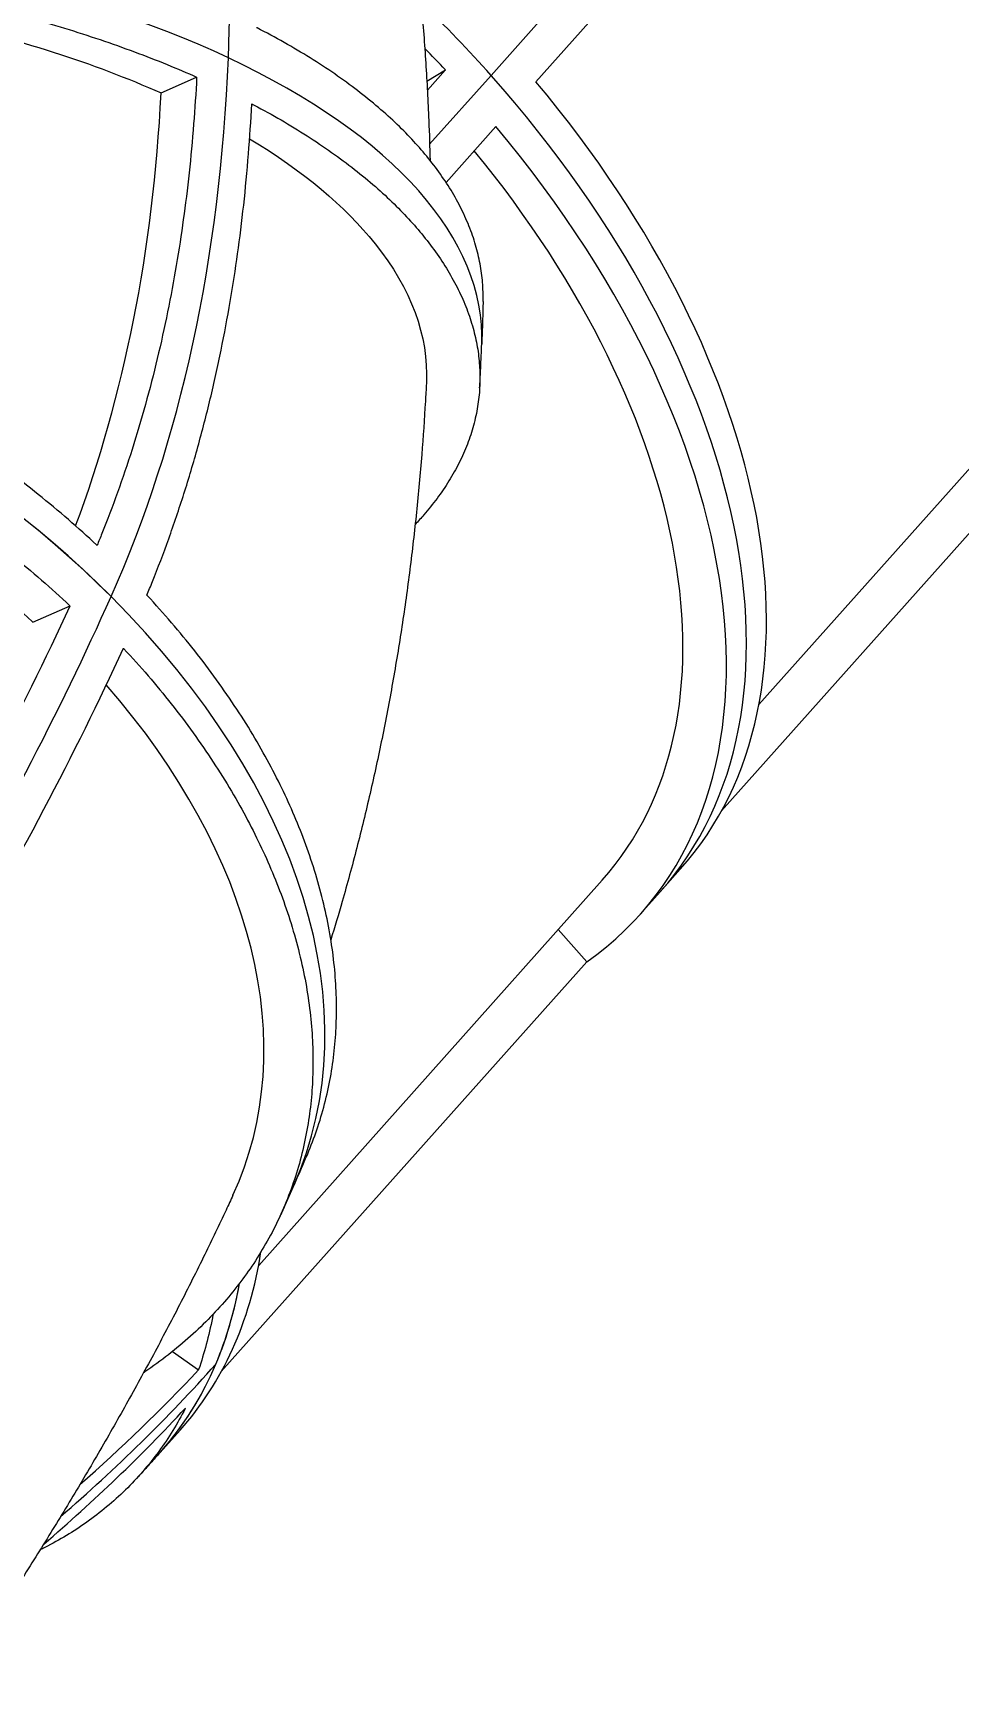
# Model space of a CAD drawing. Header units: millimetres. Extents: x -7616 to 421613, y 91067 to 341353.
# Drawn here: x 186446 to 186932, y 177313 to 178176 of the extents above; entities that cross this region are included whole.
import ezdxf

# ---------------------------------------------------------------- set-up
doc = ezdxf.new("R2010")
doc.units = ezdxf.units.MM
doc.header["$LTSCALE"] = 500
doc.header["$MEASUREMENT"] = 0
doc.linetypes.add('H0', pattern=[0.3, 0.2, -0.1])
doc.layers.add('e-plan', color=9, linetype='CONTINUOUS')

# ---------------------------------------------------------------- blocks, each defined once
blk = doc.blocks.new('A$C633402C3')
at = {"layer": 'e-plan'}
for p, q in [((113657.22, 87015.62), (113394.66, 86721.16)), ((113657.22, 87015.62), (113394.66, 86721.16)), ((113418.19, 86717.83), (113659.75, 86988.74)), ((113221.48, 86711.91), (113240.12, 86720.24)), ((113360.95, 86718.09), (113370.76, 86724.02)), ((113370.76, 86724.02), (113361.21, 86713.31)), ((113394.66, 86721.16), (113362.41, 86684.99)), ((113394.66, 86721.16), (113362.41, 86684.99)), ((113371.03, 86664.94), (113397.19, 86694.28)), ((113715.55, 86593.08), (113535.23, 86390.85)), ((113707.53, 86550.28), (113515.63, 86335.07)), ((113154.15, 86434.08), (113173.73, 86442.61)), ((113452.99, 86298.62), (113272.67, 86096.39)), ((113494, 86304.37), (113483.5, 86292.59)), ((113483.5, 86292.59), (113473, 86280.81)), ((113429.92, 86272.74), (113444.96, 86255.82)), ((113444.96, 86255.82), (113253.07, 86040.61)), ((113227.39, 86051.14), (113241.08, 86041.53)), ((113231.44, 86009.91), (113220.94, 85998.13))]:
    blk.add_line(p, q, dxfattribs=at)
for centre, major_axis, ratio, start_param, end_param in [((112335.9, 86319.22), (-566.29, -1205.63), 0.603553, 2.181327, 2.574026), ((112335.9, 86319.22), (-566.29, -1205.63), 0.603553, 2.181327, 2.574026), ((112958.1, 86597.02), (-431.66, 17.07), 0.457107, 3.966536, 5.537333), ((112958.1, 86597.02), (-431.66, 17.07), 0.457107, 3.966536, 5.537333), ((113161.06, 86580.1), (-322.44, 287.5), 0.614336, 4.525025, 4.648445), ((113161.06, 86580.1), (322.44, -287.5), 0.614336, 1.383432, 1.506852), ((112607.25, 87035.44), (-366.93, 821.81), 0.653281, 3.671495, 4.064195), ((112607.25, 87035.44), (-366.93, 821.81), 0.653281, 3.671495, 4.064195), ((112958.1, 86597.02), (-431.66, 17.07), 0.457107, 3.141593, 3.966536), ((112958.1, 86597.02), (-431.66, 17.07), 0.457107, 3.141593, 3.966536), ((113150.56, 86568.32), (322.44, -287.5), 0.614336, 1.429745, 1.466296), ((113161.06, 86580.1), (322.44, -287.5), 0.614336, 0, 1.383432), ((113161.06, 86580.1), (322.44, -287.5), 0.614336, 0, 1.383432), ((112601.3, 87013.89), (-350.62, 785.29), 0.653281, 3.724979, 4.050476), ((113171.56, 86591.87), (322.44, -287.5), 0.614336, 0, 1.336604), ((113150.56, 86568.32), (322.44, -287.5), 0.614336, 6.142134, 7.61979), ((113150.71, 86568.15), (302.28, -269.54), 0.614336, 0, 1.321225), ((112896.55, 86314.16), (394.47, -176.11), 0.653281, 1.040894, 2.61169), ((112896.55, 86314.16), (-394.47, 176.11), 0.653281, 4.182486, 5.753283), ((112274.35, 86036.35), (-941.85, -941.89), 0.382683, 1.963495, 2.356194), ((112274.35, 86036.35), (941.85, 941.89), 0.382683, 5.105088, 5.497787), ((112896.55, 86314.16), (394.47, -176.11), 0.653281, 0, 1.040894), ((112896.55, 86314.16), (-394.47, 176.11), 0.653281, 3.141593, 4.182486), ((112261.29, 86049.42), (-941.52, -941.56), 0.382683, 1.978516, 2.336919), ((112287.42, 86023.29), (941.52, 941.56), 0.382683, 5.124364, 5.482766), ((112890.23, 86300.26), (-369.82, 165.1), 0.653281, 3.133639, 4.093173), ((112909, 86297.41), (322.44, -287.5), 0.614336, 0, 0.378672), ((112898.5, 86285.63), (322.44, -287.5), 0.614336, 0, 0.362193), ((112898.5, 86285.63), (-322.44, 287.5), 0.614336, 3.346928, 3.503785), ((112165.84, 86787.88), (-1226.16, 520.34), 0.772469, 2.777804, 2.885464), ((112165.84, 86787.88), (-1226.16, 520.34), 0.772469, 2.777804, 2.885464), ((112170.8, 86799.57), (1225.73, -520.16), 0.772469, 5.926131, 6.007781), ((112898.5, 86285.63), (-322.44, 287.5), 0.614336, 3.141593, 3.346928), ((112160.88, 86776.18), (1225.73, -520.16), 0.772469, 5.914969, 6.012036)]:
    blk.add_ellipse(centre, major_axis=major_axis, ratio=ratio, start_param=start_param, end_param=end_param, dxfattribs=at)
for points, knots in [([(113312.93, 86991.59), (113313.8, 86988.78), (113314.66, 86985.97), (113318.05, 86974.69), (113320.49, 86966.19), (113325.3, 86948.55), (113327.67, 86939.4), (113332.17, 86920.96), (113334.31, 86911.67), (113338.36, 86892.96), (113340.27, 86883.53), (113343.86, 86864.56), (113345.55, 86855.01), (113348.68, 86835.79), (113350.13, 86826.13), (113352.81, 86806.69), (113354.03, 86796.91), (113356.24, 86777.27), (113357.23, 86767.4), (113358.97, 86747.57), (113359.73, 86737.61), (113361.02, 86717.61), (113361.54, 86707.57), (113362.24, 86690.52), (113362.47, 86683.51), (113362.65, 86676.5)], [0, 0, 0, 0, 10.000078, 10.000078, 40.002159, 40.002159, 71.949126, 71.949126, 104.058964, 104.058964, 136.321144, 136.321144, 168.718771, 168.718771, 201.234156, 201.234156, 233.849238, 233.849238, 266.546009, 266.546009, 299.306918, 299.306918, 332.115225, 332.115225, 354.885648, 354.885648, 354.885648, 354.885648]), ([(112659.86, 86737.26), (112659.96, 86737.3), (112660.06, 86737.34), (112665.18, 86739.4), (112670.4, 86741.39), (112681.18, 86745.29), (112686.75, 86747.19), (112698.16, 86750.87), (112704, 86752.64), (112715.9, 86756.05), (112721.96, 86757.68), (112734.2, 86760.76), (112740.38, 86762.23), (112752.8, 86764.97), (112759.03, 86766.25), (112771.43, 86768.63), (112777.61, 86769.72), (112789.8, 86771.73), (112796.1, 86772.69), (112809.03, 86774.49), (112815.66, 86775.33), (112829.17, 86776.86), (112836.06, 86777.56), (112849.99, 86778.78), (112857.04, 86779.32), (112871.22, 86780.21), (112878.35, 86780.57), (112892.59, 86781.12), (112899.71, 86781.31), (112913.84, 86781.53), (112920.85, 86781.55), (112934.67, 86781.44), (112941.48, 86781.3), (112954.79, 86780.9), (112961.6, 86780.63), (112975.45, 86779.91), (112982.48, 86779.46), (112996.67, 86778.4), (113003.82, 86777.78), (113018.16, 86776.37), (113025.34, 86775.58), (113039.63, 86773.82), (113046.75, 86772.87), (113060.83, 86770.8), (113067.8, 86769.69), (113081.49, 86767.34), (113088.21, 86766.09), (113101.34, 86763.51), (113107.74, 86762.17), (113120.15, 86759.42), (113126.44, 86757.95), (113139.1, 86754.82), (113145.46, 86753.16), (113158.16, 86749.66), (113164.49, 86747.82), (113177.05, 86743.99), (113183.27, 86741.99), (113195.51, 86737.86), (113201.53, 86735.73), (113213.3, 86731.35), (113219.05, 86729.11), (113229.96, 86724.66), (113235.13, 86722.46), (113240.12, 86720.24)], [1299.178871, 1299.178871, 1299.178871, 1299.178871, 1299.570367, 1299.570367, 1319.562793, 1319.562793, 1339.555219, 1339.555219, 1359.547646, 1359.547646, 1379.540072, 1379.540072, 1399.532498, 1399.532498, 1419.524925, 1419.524925, 1439.517351, 1439.517351, 1459.510962, 1459.510962, 1479.504572, 1479.504572, 1499.498183, 1499.498183, 1519.491793, 1519.491793, 1539.485404, 1539.485404, 1559.479014, 1559.479014, 1579.472624, 1579.472624, 1599.466235, 1599.466235, 1619.46043, 1619.46043, 1639.454626, 1639.454626, 1659.448821, 1659.448821, 1679.443017, 1679.443017, 1699.437212, 1699.437212, 1719.431407, 1719.431407, 1739.425603, 1739.425603, 1759.419798, 1759.419798, 1779.413865, 1779.413865, 1799.407931, 1799.407931, 1819.401998, 1819.401998, 1839.396065, 1839.396065, 1859.390131, 1859.390131, 1879.384198, 1879.384198, 1898.445264, 1898.445264, 1898.445264, 1898.445264]), ([(112678.52, 86728.17), (112716.82, 86743.53), (112761.84, 86754.96), (112860.16, 86768.71), (112912.53, 86770.89), (113011.99, 86765.92), (113058.27, 86759.81), (113145.66, 86740.6), (113186.11, 86727.65), (113221.48, 86711.91)], [0, 0, 0, 0, 158.280577, 158.280577, 316.435729, 316.435729, 457.038505, 457.038505, 597.721347, 597.721347, 597.721347, 597.721347]), ([(113390.48, 86602.43), (113390.53, 86604.64), (113390.51, 86606.82), (113390.27, 86612.07), (113389.97, 86615.26), (113389.02, 86621.73), (113388.37, 86625.01), (113386.71, 86631.64), (113385.69, 86634.99), (113383.29, 86641.69), (113381.9, 86645.05), (113378.76, 86651.74), (113377.02, 86655.07), (113373.19, 86661.65), (113371.11, 86664.91), (113366.66, 86671.32), (113364.29, 86674.47), (113359.33, 86680.61), (113356.73, 86683.61), (113351.37, 86689.42), (113348.48, 86692.37), (113342.32, 86698.3), (113339.03, 86701.28), (113332.08, 86707.23), (113328.42, 86710.2), (113320.74, 86716.09), (113316.73, 86719), (113308.4, 86724.75), (113304.09, 86727.57), (113295.22, 86733.1), (113290.66, 86735.8), (113281.38, 86741.04), (113276.65, 86743.58), (113271.79, 86746.08), (113271.69, 86746.13), (113271.6, 86746.18)], [2225.455708, 2225.455708, 2225.455708, 2225.455708, 2239.268755, 2239.268755, 2259.26178, 2259.26178, 2279.254804, 2279.254804, 2299.247828, 2299.247828, 2319.240852, 2319.240852, 2339.233876, 2339.233876, 2359.2269, 2359.2269, 2379.219924, 2379.219924, 2399.212949, 2399.212949, 2419.205815, 2419.205815, 2439.198681, 2439.198681, 2459.191548, 2459.191548, 2479.184414, 2479.184414, 2499.177281, 2499.177281, 2519.170147, 2519.170147, 2539.163014, 2539.163014, 2539.554949, 2539.554949, 2539.554949, 2539.554949]), ([(113240.12, 86720.24), (113239.7, 86711.93), (113239.17, 86703.71), (113237.86, 86686.89), (113237.05, 86678.3), (113235.23, 86661.55), (113234.22, 86653.38), (113232.03, 86637.56), (113230.8, 86629.52), (113228.04, 86613.31), (113226.53, 86605.14), (113223.2, 86588.81), (113221.4, 86580.64), (113217.51, 86564.4), (113215.43, 86556.33), (113211.02, 86540.4), (113208.68, 86532.54), (113203.79, 86517.1), (113201.23, 86509.54), (113195.93, 86494.77), (113193.19, 86487.58), (113189.55, 86478.52), (113188.7, 86476.45), (113187.85, 86474.4)], [2236.218017, 2236.218017, 2236.218017, 2236.218017, 2262.137674, 2262.137674, 2290.233966, 2290.233966, 2318.330258, 2318.330258, 2346.473322, 2346.473322, 2374.616386, 2374.616386, 2402.75945, 2402.75945, 2430.902515, 2430.902515, 2459.045579, 2459.045579, 2487.188643, 2487.188643, 2515.331707, 2515.331707, 2523.784719, 2523.784719, 2523.784719, 2523.784719]), ([(113213.98, 86448.27), (113214.96, 86450.61), (113215.93, 86452.99), (113219.82, 86462.66), (113222.69, 86470.17), (113228.22, 86485.58), (113230.9, 86493.49), (113236.01, 86509.6), (113238.46, 86517.81), (113243.07, 86534.44), (113245.25, 86542.87), (113249.32, 86559.82), (113251.21, 86568.35), (113254.69, 86585.41), (113256.28, 86593.94), (113259.17, 86610.86), (113260.47, 86619.26), (113262.77, 86635.78), (113263.84, 86644.31), (113265.76, 86661.8), (113266.61, 86670.77), (113268.02, 86688.55), (113268.59, 86697.34), (113269.05, 86706.24)], [2681.442049, 2681.442049, 2681.442049, 2681.442049, 2691.128265, 2691.128265, 2720.516374, 2720.516374, 2749.904482, 2749.904482, 2779.292591, 2779.292591, 2808.6807, 2808.6807, 2838.068808, 2838.068808, 2867.456917, 2867.456917, 2896.845025, 2896.845025, 2926.186519, 2926.186519, 2955.528013, 2955.528013, 2983.262937, 2983.262937, 2983.262937, 2983.262937]), ([(113269.05, 86706.24), (113269.46, 86706.02), (113269.88, 86705.8), (113275.06, 86703.05), (113279.78, 86700.42), (113289.06, 86695.03), (113293.61, 86692.25), (113302.48, 86686.58), (113306.79, 86683.68), (113315.11, 86677.8), (113319.11, 86674.81), (113326.79, 86668.8), (113330.45, 86665.77), (113337.39, 86659.7), (113340.67, 86656.67), (113346.84, 86650.64), (113349.72, 86647.64), (113355.07, 86641.74), (113357.67, 86638.7), (113362.63, 86632.48), (113365, 86629.29), (113369.44, 86622.81), (113371.52, 86619.52), (113375.34, 86612.87), (113377.09, 86609.51), (113380.22, 86602.78), (113381.61, 86599.4), (113384.01, 86592.66), (113385.02, 86589.3), (113386.69, 86582.64), (113387.34, 86579.35), (113388.28, 86572.87), (113388.58, 86569.68), (113388.86, 86563.46), (113388.85, 86560.29), (113388.49, 86553.85), (113388.14, 86550.58), (113387.07, 86544.01), (113386.36, 86540.7), (113384.56, 86534.09), (113383.47, 86530.79), (113380.94, 86524.22), (113379.49, 86520.96), (113376.26, 86514.52), (113374.48, 86511.35), (113370.61, 86505.12), (113368.52, 86502.06), (113364.11, 86496.12), (113361.78, 86493.23), (113357.92, 86488.76), (113356.4, 86487.08), (113354.81, 86485.39)], [1937.634468, 1937.634468, 1937.634468, 1937.634468, 1939.366083, 1939.366083, 1959.359835, 1959.359835, 1979.353587, 1979.353587, 1999.347339, 1999.347339, 2019.341091, 2019.341091, 2039.334842, 2039.334842, 2059.328594, 2059.328594, 2079.322346, 2079.322346, 2099.315647, 2099.315647, 2119.308948, 2119.308948, 2139.30225, 2139.30225, 2159.295551, 2159.295551, 2179.288852, 2179.288852, 2199.282153, 2199.282153, 2219.275454, 2219.275454, 2239.268755, 2239.268755, 2259.26178, 2259.26178, 2279.254804, 2279.254804, 2299.247828, 2299.247828, 2319.240852, 2319.240852, 2339.233876, 2339.233876, 2359.2269, 2359.2269, 2379.219924, 2379.219924, 2399.212949, 2399.212949, 2411.160466, 2411.160466, 2411.160466, 2411.160466]), ([(113267.93, 86687.89), (113295.78, 86671.08), (113318.03, 86652.48), (113352.71, 86609.12), (113361.85, 86584.32), (113360.7, 86559.69), (113360.69, 86559.58), (113360.69, 86559.46)], [26.652476, 26.652476, 26.652476, 26.652476, 158.176485, 158.176485, 316.376998, 316.376998, 317.135515, 317.135515, 317.135515, 317.135515]), ([(113187.85, 86474.4), (113187.76, 86474.49), (113187.66, 86474.57), (113182.82, 86479.09), (113177.88, 86483.53), (113167.67, 86492.37), (113162.4, 86496.77), (113151.59, 86505.47), (113146.06, 86509.77), (113134.78, 86518.21), (113129.04, 86522.35), (113117.43, 86530.43), (113111.56, 86534.36), (113099.79, 86541.98), (113093.87, 86545.66), (113082.1, 86552.73), (113076.24, 86556.13), (113064.67, 86562.6), (113058.68, 86565.83), (113046.4, 86572.21), (113040.1, 86575.35), (113027.26, 86581.5), (113020.72, 86584.51), (113007.48, 86590.33), (113000.77, 86593.15), (112987.29, 86598.56), (112980.51, 86601.15), (112966.96, 86606.07), (112960.18, 86608.4), (112946.74, 86612.79), (112940.06, 86614.84), (112926.91, 86618.66), (112920.43, 86620.43), (112907.75, 86623.68), (112901.26, 86625.24), (112888.07, 86628.17), (112881.38, 86629.55), (112867.86, 86632.07), (112861.04, 86633.23), (112847.38, 86635.28), (112840.53, 86636.19), (112826.9, 86637.74), (112820.11, 86638.38), (112806.68, 86639.4), (112800.03, 86639.77), (112786.97, 86640.26), (112780.55, 86640.38), (112768.02, 86640.36), (112761.9, 86640.24), (112750.06, 86639.77), (112744.05, 86639.42), (112731.97, 86638.46), (112725.89, 86637.85), (112713.76, 86636.37), (112707.7, 86635.5), (112695.7, 86633.48), (112689.75, 86632.33), (112678.05, 86629.79), (112672.29, 86628.38), (112661.02, 86625.34), (112655.52, 86623.7), (112644.83, 86620.22), (112639.64, 86618.38), (112634.55, 86616.42), (112634.45, 86616.38), (112634.35, 86616.35)], [659.433236, 659.433236, 659.433236, 659.433236, 659.833006, 659.833006, 679.833833, 679.833833, 699.834661, 699.834661, 719.835488, 719.835488, 739.836316, 739.836316, 759.837143, 759.837143, 779.83797, 779.83797, 799.838798, 799.838798, 819.840569, 819.840569, 839.842341, 839.842341, 859.844113, 859.844113, 879.845884, 879.845884, 899.847656, 899.847656, 919.849428, 919.849428, 939.851199, 939.851199, 959.852971, 959.852971, 979.850467, 979.850467, 999.847963, 999.847963, 1019.845459, 1019.845459, 1039.842956, 1039.842956, 1059.840452, 1059.840452, 1079.837948, 1079.837948, 1099.835444, 1099.835444, 1119.832941, 1119.832941, 1139.821779, 1139.821779, 1159.810617, 1159.810617, 1179.799456, 1179.799456, 1199.788294, 1199.788294, 1219.777133, 1219.777133, 1239.765971, 1239.765971, 1259.75481, 1259.75481, 1260.142728, 1260.142728, 1260.142728, 1260.142728]), ([(112621.14, 86587.96), (112621.56, 86588.12), (112621.99, 86588.28), (112627.39, 86590.3), (112632.55, 86592.08), (112643.18, 86595.42), (112648.66, 86597), (112659.86, 86599.9), (112665.59, 86601.24), (112677.24, 86603.65), (112683.15, 86604.73), (112695.1, 86606.61), (112701.12, 86607.42), (112713.2, 86608.78), (112719.25, 86609.32), (112731.28, 86610.16), (112737.26, 86610.45), (112749.05, 86610.8), (112755.14, 86610.87), (112767.61, 86610.77), (112774, 86610.59), (112787.01, 86609.99), (112793.62, 86609.55), (112807, 86608.42), (112813.76, 86607.72), (112827.34, 86606.06), (112834.16, 86605.1), (112847.77, 86602.94), (112854.56, 86601.73), (112868.03, 86599.1), (112874.7, 86597.68), (112887.84, 86594.65), (112894.31, 86593.05), (112906.94, 86589.71), (112913.4, 86587.9), (112926.51, 86583.99), (112933.16, 86581.89), (112946.56, 86577.42), (112953.31, 86575.05), (112966.82, 86570.05), (112973.58, 86567.43), (112987.02, 86561.95), (112993.71, 86559.1), (113006.91, 86553.2), (113013.44, 86550.17), (113026.25, 86543.95), (113032.53, 86540.78), (113044.78, 86534.35), (113050.75, 86531.1), (113062.3, 86524.58), (113068.15, 86521.16), (113079.89, 86514.05), (113085.79, 86510.34), (113097.55, 86502.69), (113103.41, 86498.74), (113114.99, 86490.64), (113120.72, 86486.48), (113131.99, 86478.02), (113137.52, 86473.71), (113148.31, 86464.99), (113153.57, 86460.59), (113163.77, 86451.73), (113168.7, 86447.29), (113173.55, 86442.78), (113173.64, 86442.69), (113173.73, 86442.61)], [1937.634468, 1937.634468, 1937.634468, 1937.634468, 1939.366083, 1939.366083, 1959.359835, 1959.359835, 1979.353587, 1979.353587, 1999.347339, 1999.347339, 2019.341091, 2019.341091, 2039.334842, 2039.334842, 2059.328594, 2059.328594, 2079.322346, 2079.322346, 2099.315647, 2099.315647, 2119.308948, 2119.308948, 2139.30225, 2139.30225, 2159.295551, 2159.295551, 2179.288852, 2179.288852, 2199.282153, 2199.282153, 2219.275454, 2219.275454, 2239.268755, 2239.268755, 2259.26178, 2259.26178, 2279.254804, 2279.254804, 2299.247828, 2299.247828, 2319.240852, 2319.240852, 2339.233876, 2339.233876, 2359.2269, 2359.2269, 2379.219924, 2379.219924, 2399.212949, 2399.212949, 2419.205815, 2419.205815, 2439.198681, 2439.198681, 2459.191548, 2459.191548, 2479.184414, 2479.184414, 2499.177281, 2499.177281, 2519.170147, 2519.170147, 2539.163014, 2539.163014, 2539.554949, 2539.554949, 2539.554949, 2539.554949]), ([(113390.48, 86602.43), (113390.44, 86600.93), (113390.4, 86599.43), (113390.32, 86596.44), (113390.28, 86594.94), (113390.19, 86591.94), (113390.14, 86590.44), (113390.04, 86587.44), (113389.99, 86585.95), (113389.88, 86582.95), (113389.82, 86581.45), (113389.76, 86579.95)], [0.96839776, 0.96839776, 0.96839776, 0.96839776, 0.97237947, 0.97237947, 0.97636119, 0.97636119, 0.9803429, 0.9803429, 0.98432462, 0.98432462, 0.98830633, 0.98830633, 0.98830633, 0.98830633]), ([(112638.84, 86570.26), (112676.72, 86584.31), (112720.61, 86591.36), (112815.47, 86590.64), (112865.54, 86582.88), (112959.78, 86555.08), (113003.28, 86536.7), (113084.68, 86490.98), (113121.96, 86463.99), (113154.15, 86434.08)], [0, 0, 0, 0, 158.176485, 158.176485, 316.376998, 316.376998, 457.078153, 457.078153, 597.79081, 597.79081, 597.79081, 597.79081]), ([(113388.67, 86557.09), (113388.76, 86558.61), (113388.84, 86560.13), (113389, 86563.18), (113389.08, 86564.71), (113389.23, 86567.75), (113389.3, 86569.28), (113389.44, 86572.33), (113389.51, 86573.85), (113389.64, 86576.9), (113389.7, 86578.43), (113389.76, 86579.95)], [0.34878557, 0.34878557, 0.34878557, 0.34878557, 0.35274279, 0.35274279, 0.3567, 0.3567, 0.36065722, 0.36065722, 0.36461443, 0.36461443, 0.36857165, 0.36857165, 0.36857165, 0.36857165]), ([(113360.69, 86559.46), (113360.53, 86556.33), (113360.36, 86553.21), (113359.63, 86540.73), (113358.99, 86531.39), (113357.45, 86511.94), (113356.53, 86501.84), (113354.45, 86481.71), (113353.29, 86471.68), (113350.75, 86451.7), (113349.36, 86441.76), (113346.35, 86421.97), (113344.72, 86412.11), (113341.24, 86392.51), (113339.38, 86382.76), (113335.44, 86363.38), (113333.34, 86353.74), (113328.93, 86334.58), (113326.61, 86325.06), (113321.73, 86306.14), (113319.18, 86296.75), (113314.59, 86280.7), (113312.61, 86274.02), (113310.57, 86267.37)], [0, 0, 0, 0, 10.00007, 10.00007, 40.001968, 40.001968, 72.662688, 72.662688, 105.294531, 105.294531, 137.886485, 137.886485, 170.427484, 170.427484, 202.905887, 202.905887, 235.30965, 235.30965, 267.626532, 267.626532, 299.844319, 299.844319, 322.963256, 322.963256, 322.963256, 322.963256]), ([(113298.4, 86154.98), (113300.15, 86159.08), (113301.75, 86163.27), (113304.75, 86172.02), (113306.11, 86176.59), (113308.5, 86185.81), (113309.51, 86190.46), (113311.19, 86199.77), (113311.86, 86204.43), (113312.85, 86213.69), (113313.18, 86218.29), (113313.54, 86227.35), (113313.58, 86232.03), (113313.33, 86241.61), (113313.04, 86246.51), (113312.12, 86256.49), (113311.49, 86261.56), (113309.87, 86271.81), (113308.89, 86276.98), (113306.58, 86287.37), (113305.25, 86292.58), (113302.27, 86302.98), (113300.61, 86308.17), (113297.02, 86318.45), (113295.08, 86323.54), (113290.97, 86333.56), (113288.79, 86338.49), (113284.27, 86348.11), (113281.82, 86353.02), (113276.55, 86363), (113273.72, 86368.05), (113267.7, 86378.24), (113264.5, 86383.36), (113257.78, 86393.62), (113254.25, 86398.75), (113246.9, 86408.94), (113243.07, 86414), (113235.17, 86424), (113231.11, 86428.93), (113222.79, 86438.62), (113218.54, 86443.37), (113214.16, 86448.08), (113214.07, 86448.18), (113213.98, 86448.27)], [221.050209, 221.050209, 221.050209, 221.050209, 239.90928, 239.90928, 259.902488, 259.902488, 279.895696, 279.895696, 299.888904, 299.888904, 319.882112, 319.882112, 339.877344, 339.877344, 359.872577, 359.872577, 379.867809, 379.867809, 399.863041, 399.863041, 419.858274, 419.858274, 439.853506, 439.853506, 459.848738, 459.848738, 479.843971, 479.843971, 499.842497, 499.842497, 519.841023, 519.841023, 539.839549, 539.839549, 559.838075, 559.838075, 579.836601, 579.836601, 599.835127, 599.835127, 619.833653, 619.833653, 620.231169, 620.231169, 620.231169, 620.231169]), ([(113201.68, 86420.42), (113201.76, 86420.33), (113201.85, 86420.24), (113206.23, 86415.53), (113210.48, 86410.78), (113218.79, 86401.1), (113222.86, 86396.16), (113230.75, 86386.17), (113234.58, 86381.11), (113241.93, 86370.92), (113245.46, 86365.79), (113252.18, 86355.54), (113255.37, 86350.42), (113261.39, 86340.24), (113264.21, 86335.18), (113269.49, 86325.21), (113271.94, 86320.3), (113276.46, 86310.68), (113278.63, 86305.75), (113282.74, 86295.73), (113284.68, 86290.64), (113288.27, 86280.37), (113289.92, 86275.18), (113292.9, 86264.78), (113294.23, 86259.57), (113296.54, 86249.18), (113297.53, 86244.01), (113299.14, 86233.76), (113299.77, 86228.69), (113300.69, 86218.72), (113300.98, 86213.81), (113301.23, 86204.23), (113301.19, 86199.56), (113300.83, 86190.49), (113300.5, 86185.89), (113299.5, 86176.63), (113298.84, 86171.97), (113297.16, 86162.66), (113296.14, 86158.01), (113293.76, 86148.79), (113292.39, 86144.22), (113289.31, 86135.21), (113287.6, 86130.78), (113283.86, 86122.1), (113281.83, 86117.86), (113277.51, 86109.61), (113275.21, 86105.6), (113270.4, 86097.87), (113267.88, 86094.15), (113262.7, 86087.01), (113259.91, 86083.44), (113253.96, 86076.34), (113250.79, 86072.82), (113244.09, 86065.9), (113240.56, 86062.49), (113233.17, 86055.86), (113229.31, 86052.62), (113221.31, 86046.37), (113217.16, 86043.35), (113212.69, 86040.31), (113212.47, 86040.16), (113212.26, 86040.02)], [19.600922, 19.600922, 19.600922, 19.600922, 19.992056, 19.992056, 39.984112, 39.984112, 59.976168, 59.976168, 79.968224, 79.968224, 99.96028, 99.96028, 119.952336, 119.952336, 139.944393, 139.944393, 159.936449, 159.936449, 179.929657, 179.929657, 199.922865, 199.922865, 219.916072, 219.916072, 239.90928, 239.90928, 259.902488, 259.902488, 279.895696, 279.895696, 299.888904, 299.888904, 319.882112, 319.882112, 339.877344, 339.877344, 359.872577, 359.872577, 379.867809, 379.867809, 399.863041, 399.863041, 419.858274, 419.858274, 439.853506, 439.853506, 459.848738, 459.848738, 479.843971, 479.843971, 499.842497, 499.842497, 519.841023, 519.841023, 539.839549, 539.839549, 559.838075, 559.838075, 579.836601, 579.836601, 580.835924, 580.835924, 580.835924, 580.835924]), ([(113291.03, 86138.05), (113291.53, 86139.17), (113292.03, 86140.3), (113293.03, 86142.55), (113293.52, 86143.68), (113294.51, 86145.94), (113295, 86147.06), (113295.98, 86149.32), (113296.47, 86150.45), (113297.44, 86152.71), (113297.92, 86153.84), (113298.4, 86154.98)], [6.25905787, 6.25905787, 6.25905787, 6.25905787, 6.26220712, 6.26220712, 6.26535636, 6.26535636, 6.26850561, 6.26850561, 6.27165485, 6.27165485, 6.2748041, 6.2748041, 6.2748041, 6.2748041]), ([(113259.18, 86133.24), (113257.98, 86130.65), (113256.78, 86128.05), (113251.92, 86117.68), (113248.19, 86109.89), (113240.07, 86093.31), (113235.66, 86084.51), (113226.66, 86066.98), (113222.07, 86058.24), (113212.73, 86040.82), (113207.98, 86032.15), (113198.32, 86014.86), (113193.41, 86006.25), (113183.44, 85989.09), (113178.39, 85980.54), (113168.12, 85963.51), (113162.91, 85955.02), (113152.36, 85938.11), (113147.02, 85929.68), (113136.19, 85912.89), (113130.7, 85904.52), (113121.6, 85890.85), (113118.03, 85885.54), (113114.43, 85880.23)], [0, 0, 0, 0, 10.00006, 10.00006, 40.001689, 40.001689, 73.895738, 73.895738, 107.551025, 107.551025, 140.95147, 140.95147, 174.102048, 174.102048, 207.012343, 207.012343, 239.694775, 239.694775, 272.163371, 272.163371, 304.43291, 304.43291, 324.939556, 324.939556, 324.939556, 324.939556]), ([(113291.03, 86138.05), (113290.56, 86136.99), (113290.08, 86135.93), (113289.13, 86133.82), (113288.65, 86132.76), (113287.7, 86130.65), (113287.22, 86129.59), (113286.26, 86127.48), (113285.78, 86126.42), (113284.81, 86124.31), (113284.33, 86123.26), (113283.84, 86122.2)], [0.94260288, 0.94260288, 0.94260288, 0.94260288, 0.94618892, 0.94618892, 0.94977496, 0.94977496, 0.953361, 0.953361, 0.95694703, 0.95694703, 0.96053307, 0.96053307, 0.96053307, 0.96053307]), ([(113248.71, 86070.68), (113248.6, 86070.09), (113248.49, 86069.5), (113247.45, 86064.13), (113246.37, 86059.46), (113243.96, 86050.4), (113242.62, 86046.01), (113241.14, 86041.7), (113241.11, 86041.61), (113241.08, 86041.53)], [2496.706558, 2496.706558, 2496.706558, 2496.706558, 2499.177281, 2499.177281, 2519.170147, 2519.170147, 2539.163014, 2539.163014, 2539.554949, 2539.554949, 2539.554949, 2539.554949]), ([(113234.21, 86021.43), (113234.17, 86021.35), (113234.13, 86021.28), (113232.11, 86017.34), (113229.96, 86013.51), (113225.33, 86005.98), (113222.85, 86002.29), (113217.59, 85995.1), (113214.81, 85991.6), (113208.96, 85984.85), (113205.9, 85981.6), (113199.55, 85975.37), (113196.25, 85972.4), (113189.49, 85966.76), (113186.02, 85964.1), (113178.96, 85959.09), (113175.37, 85956.75), (113168.17, 85952.4), (113164.38, 85950.28), (113159.59, 85947.85), (113158.76, 85947.43), (113157.92, 85947.02)], [19.600922, 19.600922, 19.600922, 19.600922, 19.992056, 19.992056, 39.984112, 39.984112, 59.976168, 59.976168, 79.968224, 79.968224, 99.96028, 99.96028, 119.952336, 119.952336, 139.944393, 139.944393, 159.936449, 159.936449, 179.929657, 179.929657, 184.092442, 184.092442, 184.092442, 184.092442]), ([(113220.94, 85998.13), (113220.1, 85997.19), (113219.26, 85996.25), (113217.58, 85994.38), (113216.74, 85993.45), (113215.05, 85991.59), (113214.21, 85990.66), (113212.51, 85988.8), (113211.67, 85987.87), (113209.97, 85986.02), (113209.11, 85985.1), (113208.26, 85984.18)], [0.26281483, 0.26281483, 0.26281483, 0.26281483, 0.26584093, 0.26584093, 0.26886702, 0.26886702, 0.27189312, 0.27189312, 0.27491922, 0.27491922, 0.27794531, 0.27794531, 0.27794531, 0.27794531])]:
    blk.add_open_spline(points, degree=3, knots=knots, dxfattribs=at)

msp = doc.modelspace()

# ---------------------------------------------------------------- block references
at = {"layer": 'e-plan', "linetype": 'H0'}
msp.add_blockref('A$C633402C3', (73291.46, 91432.59), dxfattribs=at)

doc.saveas('drawing.dxf')
